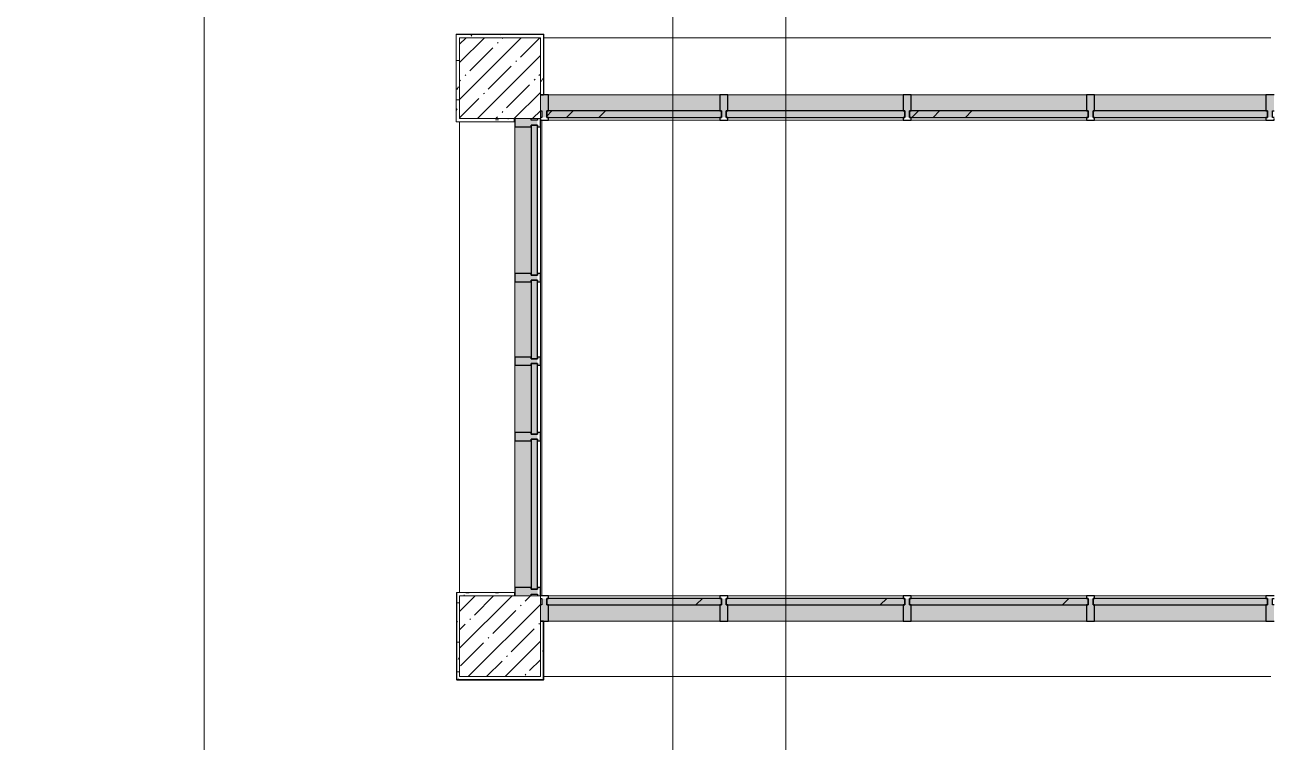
# Model space of a CAD drawing. Header units: millimetres. Extents: x 3914 to 443608, y -156176 to 78197.
# Drawn here: x 386270 to 393969, y -131232 to -126798 of the extents above; entities that cross this region are included whole.
import ezdxf

# ---------------------------------------------------------------- set-up
doc = ezdxf.new("R2010")
doc.units = ezdxf.units.MM
doc.layers.add('A-AREA-PATT-3', color=7, linetype='Continuous', lineweight=5, true_color=0xe6fae8, transparency=1)
for name, color, linetype, lineweight in [('A-FLOR', 7, 'Continuous', 9), ('A-GLAZ-CURT', 7, 'Continuous', 9), ('A-GLAZ-CURT-1', 7, 'Continuous', 5), ('A-GLAZ-CURT-2', 7, 'Continuous', 25), ('A-GLAZ-CWMG', 7, 'Continuous', 9), ('A-GLAZ-CWMG-1', 7, 'Continuous', 25), ('A-WALL-1', 7, 'Continuous', 35), ('I-WALL', 7, 'Continuous', 5), ('S-COLS', 7, 'Continuous', 9), ('S-COLS-1', 7, 'Continuous', 5), ('Оси', 7, 'Continuous', 9)]:
    doc.layers.add(name, color=color, linetype=linetype, lineweight=lineweight)
doc.layers.add('A-WALL-FNSH-1', color=9, linetype='Continuous', lineweight=5, true_color=0x808080)
pattern_1 = [(0, (315419.7, -145976.68), (243.84, 60.96), [20.117, -162.763, 20.117, -162.763, -975.36]), (0, (315419.7, -145976.68), (243.84, 60.96), [-365.76, 20.117, -345.643, 20.117, -162.763, -426.72]), (0, (315419.7, -145976.68), (243.84, 60.96), [-914.4, 20.117, -101.803, 20.117, -284.683]), (120, (315511.14, -145946.2), (-174.71291, 180.691634), [20.117, -162.763, 20.117, -162.763, -975.36]), (120, (315511.14, -145946.2), (-174.71291, 180.691634), [-365.76, 20.117, -345.643, 20.117, -162.763, -426.72]), (120, (315511.14, -145946.2), (-174.71291, 180.691634), [-914.4, 20.117, -101.803, 20.117, -284.683]), (240, (315541.62, -145824.28), (-69.12709, -241.651634), [20.117, -162.763, 20.117, -162.763, -975.36]), (240, (315541.62, -145824.28), (-69.12709, -241.651634), [-365.76, 20.117, -345.643, 20.117, -162.763, -426.72]), (240, (315541.62, -145824.28), (-69.12709, -241.651634), [-914.4, 20.117, -101.803, 20.117, -284.683])]

# ---------------------------------------------------------------- blocks, each defined once
blk = doc.blocks.new('BSC_Колонна _Прямоугольная - 500х500-V564-Объем проектирования 3 этажа')
at = {"layer": 'S-COLS-1'}
h = blk.add_hatch(dxfattribs=at)
h.set_pattern_fill('FP_110', color=256, style=0, pattern_type=2)
h.set_pattern_definition([(45, (-73790, -15400), (-114.04925, 114.04925), []), (45, (-73675.95, -15400), (-114.04925, 114.04925), [201.613, -40.323, 6.706, -33.617])])
h.paths.add_polyline_path([(-212.5, -250), (250, -250), (250, 250), (-250, 250), (-250, -250)])
for p, q in [((250, 250), (-250, 250)), ((-250, 250), (-250, -250)), ((250, -250), (250, 250)), ((-250, -250), (250, -250))]:
    blk.add_line(p, q, dxfattribs=at)
blk = doc.blocks.new('Системная панель - Стекло - 40мм-23562586-Объем проектирования 3 этажа')
at = {"layer": 'A-GLAZ-CURT-2'}
for p, q in [((464.2, 0), (-464.2, 0)), ((-464.2, 0), (-464.2, -40)), ((-464.2, -40), (464.2, -40)), ((464.2, -40), (464.2, 0))]:
    blk.add_line(p, q, dxfattribs=at)
blk = doc.blocks.new('Системная панель - Стекло - 40мм-24234994-Объем проектирования 3 этажа')
at = {"layer": 'A-GLAZ-CURT-2'}
for p, q in [((243.3, 0), (-243.3, 0)), ((-243.3, 0), (-243.3, -40)), ((243.3, -40), (243.3, 0)), ((-243.3, -40), (243.3, -40))]:
    blk.add_line(p, q, dxfattribs=at)
blk = doc.blocks.new('Прямоугольный импост - Импост структурный с накладкой - 160мм Темный-31239176-Объем проектирования 3 этажа')
at = {"layer": 'A-GLAZ-CWMG'}
for p, q in [((73883, 17641.7), (73883, 18550)), ((74040, 17641.7), (74040, 18550))]:
    blk.add_line(p, q, dxfattribs=at)
blk = doc.blocks.new('Прямоугольный импост - Импост структурный с накладкой - 160мм Темный-31239177-Объем проектирования 3 этажа')
at = {"layer": 'A-GLAZ-CWMG'}
for p, q in [((73883, 17125), (73883, 17591.7)), ((74040, 17125), (74040, 17591.7))]:
    blk.add_line(p, q, dxfattribs=at)
blk = doc.blocks.new('Прямоугольный импост - Импост структурный с накладкой - 160мм Темный-31239202-Объем проектирования 3 этажа')
at = {"layer": 'A-GLAZ-CWMG-1'}
for p, q in [((-50, 40), (-50, 140)), ((-50, 140), (0, 140)), ((-40, 40), (-50, 40)), ((-50, -17), (-50, 0)), ((-50, 0), (-40, 0)), ((-40, 0), (-40, 40)), ((-10, 40), (-10, 0)), ((0, 40), (-10, 40)), ((-10, 0), (0, 0)), ((0, -17), (-50, -17))]:
    blk.add_line(p, q, dxfattribs=at)
blk = doc.blocks.new('Прямоугольный импост - Импост структурный с накладкой - 160мм Темный-31239205-Объем проектирования 3 этажа')
at = {"layer": 'A-GLAZ-CWMG-1'}
for p, q in [((0, 140), (-50, 140)), ((-50, 140), (-50, 40)), ((-50, 40), (-40, 40)), ((-40, 0), (-50, 0)), ((-50, 0), (-50, -17)), ((-40, 40), (-40, 0)), ((-10, 0), (-10, 40)), ((-10, 40), (0, 40)), ((0, 0), (-10, 0)), ((-50, -17), (0, -17))]:
    blk.add_line(p, q, dxfattribs=at)
blk = doc.blocks.new('Прямоугольный импост - Импост структурный с накладкой - 160мм Темный-31239180-Объем проектирования 3 этажа')
at = {"layer": 'A-GLAZ-CWMG-1'}
for p, q in [((-25, 40), (-25, 140)), ((-25, 140), (25, 140)), ((25, 140), (25, 40)), ((-15, 40), (-25, 40)), ((-25, -17), (-25, 0)), ((-25, 0), (-15, 0)), ((-15, 0), (-15, 40)), ((15, 40), (15, 0)), ((25, 40), (15, 40)), ((15, 0), (25, 0)), ((25, 0), (25, -17)), ((25, -17), (-25, -17))]:
    blk.add_line(p, q, dxfattribs=at)
blk = doc.blocks.new('BSC_Колонна _Прямоугольная - 500х500-V595-Объем проектирования 3 этажа')
at = {"layer": 'S-COLS-1'}
h = blk.add_hatch(dxfattribs=at)
h.set_pattern_fill('FP_135', color=256, style=0, pattern_type=2)
h.set_pattern_definition([(45, (-73790, -18850), (-114.04925, 114.04925), []), (45, (-73675.95, -18850), (-114.04925, 114.04925), [201.613, -40.323, 6.706, -33.617])])
h.paths.add_polyline_path([(-176.1, -250), (250, -250), (250, 250), (-250, 250), (-250, -250), (-190.9, -250)])
for p, q in [((250, 250), (-250, 250)), ((-250, 250), (-250, -250)), ((250, -250), (250, 250)), ((-250, -250), (250, -250))]:
    blk.add_line(p, q, dxfattribs=at)
blk = doc.blocks.new('Системная панель - Стекло - 40мм-24234969-Объем проектирования 3 этажа')
at = {"layer": 'A-GLAZ-CURT-1'}
h = blk.add_hatch(dxfattribs=at)
h.set_pattern_fill('FP_221', color=256, style=0, pattern_type=2)
h.set_pattern_definition([(45, (-74820, -18407), (-565.6854, 565.6854), [400, -1200]), (45, (-75220, -18607), (-565.6854, 565.6854), [1200, -400]), (45, (-74420, -18807), (-565.6854, 565.6854), [400, -1200])])
h.paths.add_polyline_path([(-540, 0), (540, 0), (540, 40), (-540, 40), (-540, 13.3)])
at = {"layer": 'A-GLAZ-CURT-2'}
for p, q in [((540, 40), (-540, 40)), ((-540, 40), (-540, 0)), ((-540, 0), (540, 0)), ((540, 0), (540, 40))]:
    blk.add_line(p, q, dxfattribs=at)
blk = doc.blocks.new('Прямоугольный импост - Импост структурный с накладкой - 160мм-23562401-Объем проектирования 3 этажа')
at = {"layer": 'A-GLAZ-CWMG'}
for p, q in [((75150, 18747), (74090, 18747)), ((75150, 18590), (74090, 18590))]:
    blk.add_line(p, q, dxfattribs=at)
blk = doc.blocks.new('Прямоугольный импост - Импост структурный с накладкой - 160мм-23618922-Объем проектирования 3 этажа')
at = {"layer": 'A-GLAZ-CWMG-1'}
for p, q in [((-50, 0), (-50, 17)), ((-50, 17), (0, 17)), ((-40, 0), (-50, 0)), ((-40, -40), (-40, 0)), ((0, 0), (-10, 0)), ((-10, 0), (-10, -40)), ((0, 17), (0, 7)), ((-50, -140), (-50, -40)), ((-50, -40), (-40, -40)), ((-10, -40), (0, -40)), ((0, -140), (-50, -140))]:
    blk.add_line(p, q, dxfattribs=at)
blk = doc.blocks.new('Прямоугольный импост - Импост структурный с накладкой - 160мм-23618923-Объем проектирования 3 этажа')
at = {"layer": 'A-GLAZ-CWMG-1'}
for p, q in [((0, 17), (-50, 17)), ((-50, 17), (-50, 0)), ((-50, 0), (-40, 0)), ((-40, 0), (-40, -40)), ((-10, -40), (-10, 0)), ((-10, 0), (0, 0)), ((0, 7), (0, 17)), ((-40, -40), (-50, -40)), ((-50, -40), (-50, -140)), ((0, -40), (-10, -40)), ((-50, -140), (0, -140))]:
    blk.add_line(p, q, dxfattribs=at)
blk = doc.blocks.new('Системная панель - Стекло - 40мм-24234970-Объем проектирования 3 этажа')
at = {"layer": 'A-GLAZ-CURT-1'}
h = blk.add_hatch(dxfattribs=at)
h.set_pattern_fill('FP_222', color=256, style=0, pattern_type=2)
h.set_pattern_definition([(45, (-77077.5, -18407), (-565.6854, 565.6854), [400, -1200]), (45, (-77477.5, -18607), (-565.6854, 565.6854), [1200, -400]), (45, (-76677.5, -18807), (-565.6854, 565.6854), [400, -1200])])
h.paths.add_polyline_path([(-542.5, 0), (552.5, 0), (552.5, 40), (-552.5, 40), (-552.5, 0)])
at = {"layer": 'A-GLAZ-CURT-2'}
for p, q in [((552.5, 40), (-552.5, 40)), ((-552.5, 40), (-552.5, 0)), ((-552.5, 0), (552.5, 0)), ((552.5, 0), (552.5, 40))]:
    blk.add_line(p, q, dxfattribs=at)
blk = doc.blocks.new('Прямоугольный импост - Импост структурный с накладкой - 160мм-23562410-Объем проектирования 3 этажа')
at = {"layer": 'A-GLAZ-CWMG'}
for p, q in [((77420, 18747), (76335, 18747)), ((77420, 18590), (76335, 18590))]:
    blk.add_line(p, q, dxfattribs=at)
blk = doc.blocks.new('Прямоугольный импост - Импост структурный с накладкой - 160мм-23618920-Объем проектирования 3 этажа')
at = {"layer": 'A-GLAZ-CWMG-1'}
for p, q in [((-25, 0), (-25, 17)), ((-25, 17), (25, 17)), ((-15, 0), (-25, 0)), ((-15, -40), (-15, 0)), ((25, 0), (15, 0)), ((15, 0), (15, -40)), ((25, 17), (25, 0)), ((-25, -140), (-25, -40)), ((-25, -40), (-15, -40)), ((15, -40), (25, -40)), ((25, -40), (25, -140)), ((25, -140), (-25, -140))]:
    blk.add_line(p, q, dxfattribs=at)
blk = doc.blocks.new('Системная панель - Стекло - 40мм-30335137-Объем проектирования 3 этажа')
at = {"layer": 'A-GLAZ-CURT-1'}
h = blk.add_hatch(dxfattribs=at)
h.set_pattern_fill('FP_223', color=256, style=0, pattern_type=2)
h.set_pattern_definition([(45, (-74820, -15433), (-565.6854, 565.6854), [400, -1200]), (45, (-75220, -15633), (-565.6854, 565.6854), [1200, -400]), (45, (-74420, -15833), (-565.6854, 565.6854), [400, -1200])])
h.paths.add_polyline_path([(-531.8, -40), (540, -37.7), (540, 0), (-540, 0), (-540, -40), (-534.9, -40)])
at = {"layer": 'A-GLAZ-CURT-2'}
for p, q in [((540, 0), (-540, 0)), ((-540, 0), (-540, -40)), ((540, -40), (540, 0)), ((-540, -40), (540, -40))]:
    blk.add_line(p, q, dxfattribs=at)
blk = doc.blocks.new('Прямоугольный импост - Импост структурный с накладкой - 160мм-23562329-Объем проектирования 3 этажа')
at = {"layer": 'A-GLAZ-CWMG'}
for p, q in [((75150, 15650), (74090, 15650)), ((75150, 15493), (74090, 15493))]:
    blk.add_line(p, q, dxfattribs=at)
blk = doc.blocks.new('Прямоугольный импост - Импост структурный с накладкой - 160мм-30335138-Объем проектирования 3 этажа')
at = {"layer": 'A-GLAZ-CWMG-1'}
for p, q in [((-50, 40), (-50, 140)), ((-50, 140), (0, 140)), ((-40, 40), (-50, 40)), ((-50, -17), (-50, 0)), ((-50, 0), (-40, 0)), ((-40, 0), (-40, 40)), ((-10, 40), (-10, 0)), ((0, 40), (-10, 40)), ((-10, 0), (0, 0)), ((0, -17), (-50, -17))]:
    blk.add_line(p, q, dxfattribs=at)
blk = doc.blocks.new('Прямоугольный импост - Импост структурный с накладкой - 160мм-30335139-Объем проектирования 3 этажа')
at = {"layer": 'A-GLAZ-CWMG-1'}
for p, q in [((0, 140), (-50, 140)), ((-50, 140), (-50, 40)), ((-50, 40), (-40, 40)), ((-40, 0), (-50, 0)), ((-50, 0), (-50, -17)), ((-40, 40), (-40, 0)), ((-10, 0), (-10, 40)), ((-10, 40), (0, 40)), ((0, 0), (-10, 0)), ((-50, -17), (0, -17))]:
    blk.add_line(p, q, dxfattribs=at)
blk = doc.blocks.new('Системная панель - Стекло - 40мм-30335140-Объем проектирования 3 этажа')
at = {"layer": 'A-GLAZ-CURT-1'}
h = blk.add_hatch(dxfattribs=at)
h.set_pattern_fill('FP_224', color=256, style=0, pattern_type=2)
h.set_pattern_definition([(45, (-77077.5, -15433), (-565.6854, 565.6854), [400, -1200]), (45, (-77477.5, -15633), (-565.6854, 565.6854), [1200, -400]), (45, (-76677.5, -15833), (-565.6854, 565.6854), [400, -1200])])
h.paths.add_polyline_path([(-552.5, -40), (552.5, -40), (552.5, 0), (-552.5, 0)])
at = {"layer": 'A-GLAZ-CURT-2'}
for p, q in [((552.5, 0), (-552.5, 0)), ((-552.5, 0), (-552.5, -40)), ((552.5, -40), (552.5, 0)), ((-552.5, -40), (552.5, -40))]:
    blk.add_line(p, q, dxfattribs=at)
blk = doc.blocks.new('Прямоугольный импост - Импост структурный с накладкой - 160мм-23562331-Объем проектирования 3 этажа')
at = {"layer": 'A-GLAZ-CWMG'}
for p, q in [((77420, 15650), (76335, 15650)), ((77420, 15493), (76335, 15493))]:
    blk.add_line(p, q, dxfattribs=at)
blk = doc.blocks.new('Прямоугольный импост - Импост структурный с накладкой - 160мм-30335135-Объем проектирования 3 этажа')
at = {"layer": 'A-GLAZ-CWMG-1'}
for p, q in [((-25, 40), (-25, 140)), ((-25, 140), (25, 140)), ((25, 140), (25, 40)), ((-15, 40), (-25, 40)), ((-25, -17), (-25, 0)), ((-25, 0), (-15, 0)), ((-15, 0), (-15, 40)), ((15, 40), (15, 0)), ((25, 40), (15, 40)), ((15, 0), (25, 0)), ((25, 0), (25, -17)), ((25, -17), (-25, -17))]:
    blk.add_line(p, q, dxfattribs=at)
blk = doc.blocks.new('Системная панель - Стекло - 40мм-V640-Объем проектирования 3 этажа')
at = {"layer": 'A-GLAZ-CURT-2'}
for p, q in [((552.5, 40), (-552.5, 40)), ((-552.5, 40), (-552.5, 0)), ((-552.5, 0), (552.5, 0)), ((552.5, 0), (552.5, 40))]:
    blk.add_line(p, q, dxfattribs=at)
blk = doc.blocks.new('Системная панель - Стекло - 40мм-V641-Объем проектирования 3 этажа')
at = {"layer": 'A-GLAZ-CURT-1'}
h = blk.add_hatch(dxfattribs=at)
h.set_pattern_fill('FP_232', color=256, style=0, pattern_type=2)
h.set_pattern_definition([(45, (-75942.5, -15433), (-565.6854, 565.6854), [400, -1200]), (45, (-76342.5, -15633), (-565.6854, 565.6854), [1200, -400]), (45, (-75542.5, -15833), (-565.6854, 565.6854), [400, -1200])])
h.paths.add_polyline_path([(-535.4, -40), (552.5, -40), (552.5, 0), (-552.5, 0), (-552.5, -40), (-542.5, -40)])
at = {"layer": 'A-GLAZ-CURT-2'}
for p, q in [((552.5, 0), (-552.5, 0)), ((-552.5, 0), (-552.5, -40)), ((552.5, -40), (552.5, 0)), ((-552.5, -40), (552.5, -40))]:
    blk.add_line(p, q, dxfattribs=at)
blk = doc.blocks.new('Прямоугольный импост - Импост структурный с накладкой - 160мм-23562332-Объем проектирования 3 этажа')
at = {"layer": 'A-GLAZ-CWMG'}
for p, q in [((76285, 15650), (75200, 15650)), ((76285, 15493), (75200, 15493))]:
    blk.add_line(p, q, dxfattribs=at)
blk = doc.blocks.new('Прямоугольный импост - Импост структурный с накладкой - 160мм-30335136-Объем проектирования 3 этажа')
at = {"layer": 'A-GLAZ-CWMG-1'}
for p, q in [((-25, 40), (-25, 140)), ((-25, 140), (25, 140)), ((25, 140), (25, 40)), ((-15, 40), (-25, 40)), ((-25, -17), (-25, 0)), ((-25, 0), (-15, 0)), ((-15, 0), (-15, 40)), ((15, 40), (15, 0)), ((25, 40), (15, 40)), ((15, 0), (25, 0)), ((25, 0), (25, -17)), ((25, -17), (-25, -17))]:
    blk.add_line(p, q, dxfattribs=at)
blk = doc.blocks.new('Системная панель - Стекло - 40мм-V642-Объем проектирования 3 этажа')
at = {"layer": 'A-GLAZ-CURT-2'}
for p, q in [((540, 0), (-540, 0)), ((-540, 0), (-540, -40)), ((540, -40), (540, 0)), ((-540, -40), (540, -40))]:
    blk.add_line(p, q, dxfattribs=at)
blk = doc.blocks.new('Прямоугольный импост - Импост структурный с накладкой - 160мм-23562335-Объем проектирования 3 этажа')
at = {"layer": 'A-GLAZ-CWMG'}
for p, q in [((78530, 15650), (77470, 15650)), ((78530, 15493), (77470, 15493))]:
    blk.add_line(p, q, dxfattribs=at)
blk = doc.blocks.new('Системная панель - Стекло - 40мм-V643-Объем проектирования 3 этажа')
at = {"layer": 'A-GLAZ-CURT-2'}
for p, q in [((540, 40), (-540, 40)), ((-540, 40), (-540, 0)), ((-540, 0), (540, 0)), ((540, 0), (540, 40))]:
    blk.add_line(p, q, dxfattribs=at)
blk = doc.blocks.new('Системная панель - Стекло - 40мм-23562590-Объем проектирования 3 этажа')
at = {"layer": 'A-GLAZ-CURT-2'}
for p, q in [((464.2, 0), (-464.2, 0)), ((-464.2, 0), (-464.2, -40)), ((464.2, -40), (464.2, 0)), ((-464.2, -40), (464.2, -40))]:
    blk.add_line(p, q, dxfattribs=at)
blk = doc.blocks.new('Системная панель - Стекло - 40мм-24234995-Объем проектирования 3 этажа')
at = {"layer": 'A-GLAZ-CURT-1'}
h = blk.add_hatch(dxfattribs=at)
h.set_pattern_fill('FP_233', color=256, style=0, pattern_type=2)
h.set_pattern_definition([(135, (16666.7, -74223), (-565.6854, -565.6854), [400, -1200]), (135, (16866.7, -74623), (-565.6854, -565.6854), [1200, -400]), (135, (17066.7, -73823), (-565.6854, -565.6854), [400, -1200])])
h.paths.add_polyline_path([(218.3, 0), (-218.3, 0), (-218.3, -40), (218.3, -40)])
at = {"layer": 'A-GLAZ-CURT-2'}
for p, q in [((218.3, 0), (-218.3, 0)), ((-218.3, 0), (-218.3, -40)), ((218.3, -40), (218.3, 0)), ((-218.3, -40), (218.3, -40))]:
    blk.add_line(p, q, dxfattribs=at)
blk = doc.blocks.new('Прямоугольный импост - Импост структурный с накладкой - 160мм Темный-31239183-Объем проектирования 3 этажа')
at = {"layer": 'A-GLAZ-CWMG'}
for p, q in [((73883, 16658.3), (73883, 17075)), ((74040, 16658.3), (74040, 17075))]:
    blk.add_line(p, q, dxfattribs=at)

msp = doc.modelspace()

# ---------------------------------------------------------------- hatches: boundary and pattern name
at = {"layer": 'A-AREA-PATT-3'}
h = msp.add_hatch(color=256, dxfattribs=at)
h.paths.add_polyline_path([(384090.2, -134176.7), (384253.7, -134176.7), (384253.7, -134156.7), (384213.7, -134156.7), (384213.7, -134136.7), (384223.7, -134136.7), (384223.7, -134036.7), (384163.7, -134036.7), (384163.7, -134076.7), (384090.2, -134076.7), (384090.2, -134119.9)])
h.paths.add_polyline_path([(385613.7, -134176.7), (385643.7, -134176.7), (385643.7, -134136.7), (385653.7, -134136.7), (385653.7, -134176.7), (385709.2, -134176.7), (385708.7, -134076.7), (385653.7, -134076.7), (385653.7, -134036.7), (385603.7, -134036.7), (385603.7, -134136.7), (385613.7, -134136.7), (385613.7, -134156.7), (385563.7, -134156.7), (385563.7, -134176.7), (385603.7, -134176.7)])
h.paths.add_polyline_path([(398354.7, -130483.7), (399619.7, -130482.3), (399619.7, -130383.7), (399609.7, -130383.7), (399609.7, -130343.7), (394509.7, -130344), (394509.7, -130383.7), (394499.7, -130383.7), (394499.7, -130483.7), (398324.7, -130483.7)])
h.paths.add_polyline_path([(391194.4, -130483.7), (393999.7, -130482.1), (393999.7, -130383.7), (393989.7, -130383.7), (393989.7, -130343.7), (389469.7, -130344.3), (389469.7, -130383.7), (389459.7, -130383.7), (389459.7, -130483.7), (390803.6, -130483.7)])
h.paths.add_polyline_path([(389402.7, -130326.7), (389402.7, -130316.7), (389442.7, -130316.7), (389440.8, -127386.7), (389402.7, -127386.7), (389402.7, -127376.7), (389304.7, -127377.5), (389302.7, -130326.7)])
h.paths.add_polyline_path([(395764.7, -127369.7), (399609.7, -127369.7), (399609.7, -127329.7), (399619.7, -127329.7), (399619.7, -127229.7), (394499.7, -127231.3), (394499.7, -127329.7), (394509.7, -127329.7), (394509.7, -127369.7), (395754.7, -127369.7)])
h.paths.add_polyline_path([(393989.7, -127369.7), (393989.7, -127329.7), (393999.7, -127329.7), (393999.7, -127229.7), (389459.7, -127229.7), (389459.7, -127329.7), (389469.7, -127329.7), (389471.1, -127369.7), (393985.7, -127369.7)])
h.paths.add_polyline_path([(400150.2, -126856.2), (400150.2, -126845.7), (400130.2, -126845.7), (400130.2, -126856.2)])
h.paths.add_polyline_path([(400124.3, -123307.7), (400144.3, -123307.7), (400144.3, -123297.2), (400124.3, -123297.2)])
at = {"layer": 'I-WALL'}
h = msp.add_hatch(dxfattribs=at)
h.set_pattern_fill('FP_191', color=256, style=0, pattern_type=2)
h.set_pattern_definition(pattern_1)
h.paths.add_polyline_path([(388939.7, -126876.7), (389459.7, -126876.7), (389459.7, -126856.7), (388939.7, -126856.7)])
h = msp.add_hatch(dxfattribs=at)
h.set_pattern_fill('FP_191', color=256, style=0, pattern_type=2)
h.set_pattern_definition(pattern_1)
h.paths.add_polyline_path([(388942.7, -127396.7), (388959.7, -127396.7), (388959.7, -126876.7), (388939.7, -126877.5), (388939.7, -127396.7)])
h = msp.add_hatch(dxfattribs=at)
h.set_pattern_fill('FP_191', color=256, style=0, pattern_type=2)
h.set_pattern_definition(pattern_1)
h.paths.add_polyline_path([(389479.7, -127229.7), (389479.7, -126856.7), (389459.7, -126856.7), (389459.7, -127229.7), (389469.7, -127229.7)])
h = msp.add_hatch(dxfattribs=at)
h.set_pattern_fill('FP_191', color=256, style=0, pattern_type=2)
h.set_pattern_definition(pattern_1)
h.paths.add_polyline_path([(389299.7, -127396.7), (389299.7, -127376.7), (388959.7, -127376.7), (388959.7, -127396.7), (389290.7, -127396.7)])
h = msp.add_hatch(dxfattribs=at)
h.set_pattern_fill('FP_191', color=256, style=0, pattern_type=2)
h.set_pattern_definition(pattern_1)
h.paths.add_polyline_path([(388962.7, -130326.7), (389302.7, -130326.7), (389302.7, -130306.7), (388942.7, -130306.7), (388942.7, -130326.7), (388959.7, -130326.7)])
h = msp.add_hatch(dxfattribs=at)
h.set_pattern_fill('FP_191', color=256, style=0, pattern_type=2)
h.set_pattern_definition(pattern_1)
h.paths.add_polyline_path([(388942.7, -130846.7), (388962.7, -130846.7), (388962.7, -130826.7), (388959.7, -130826.7), (388959.7, -130326.7), (388942.7, -130326.7), (388942.7, -130843.7)])
h = msp.add_hatch(dxfattribs=at)
h.set_pattern_fill('FP_191', color=256, style=0, pattern_type=2)
h.set_pattern_definition(pattern_1)
h.paths.add_polyline_path([(389479.7, -130826.7), (389479.7, -130483.7), (389459.7, -130483.7), (389459.7, -130826.7), (389469.7, -130826.7)])

# ---------------------------------------------------------------- linework, layer by layer
at = {"layer": 'A-FLOR'}
for p, q in [((389479.7, -126856.7), (388939.7, -126856.7)), ((388939.7, -126856.7), (388939.7, -127396.7)), ((389479.7, -127229.7), (389479.7, -126856.7)), ((389479.7, -126876.7), (393979.7, -126876.7)), ((393949.7, -127229.7), (389509.7, -127229.7)), ((388939.7, -127396.7), (389302.7, -127396.7)), ((388959.7, -130306.7), (388959.7, -127396.7)), ((389302.7, -127396.7), (389302.7, -128851.7)), ((389469.7, -127386.7), (389469.7, -130326.7)), ((389302.7, -128853.5), (389302.7, -130276.7)), ((389302.7, -130306.7), (388942.7, -130306.7)), ((388942.7, -130306.7), (388942.7, -130843.7)), ((389480.7, -130843.7), (389480.7, -130483.7)), ((389480.7, -130483.7), (393949.7, -130483.7)), ((393979.7, -130826.7), (389480.7, -130826.7))]:
    msp.add_line(p, q, dxfattribs=at)
at = {"layer": 'A-WALL-1'}
for p, q in [((389459.7, -127229.7), (389479.7, -127229.7)), ((388939.7, -127396.7), (388939.7, -127396.7)), ((389299.7, -127396.7), (389299.7, -127376.7)), ((389302.7, -130326.7), (389302.7, -130306.7)), ((389479.7, -130483.7), (389459.7, -130483.7)), ((389479.7, -130846.7), (389479.7, -130483.7)), ((388942.7, -130843.7), (388942.7, -130846.7)), ((388942.7, -130846.7), (389479.7, -130846.7))]:
    msp.add_line(p, q, dxfattribs=at)
at = {"layer": 'A-WALL-FNSH-1'}
for p, q in [((389480.7, -126855.7), (388938.7, -126855.7)), ((388938.7, -126855.7), (388938.7, -127397.7)), ((389480.7, -127229.7), (389480.7, -126855.7)), ((389479.7, -127229.7), (389480.7, -127229.7)), ((388938.7, -127397.7), (389304.7, -127397.7)), ((389304.7, -127396.7), (389302.7, -127396.7)), ((389304.7, -127397.7), (389304.7, -127396.7)), ((388941.7, -130305.7), (388941.7, -130847.7)), ((389302.7, -130305.7), (388941.7, -130305.7)), ((389302.7, -130306.7), (389302.7, -130305.7)), ((389480.7, -130483.7), (389479.7, -130483.7)), ((388941.7, -130847.7), (389480.7, -130847.7)), ((389480.7, -130847.7), (389480.7, -130843.7))]:
    msp.add_line(p, q, dxfattribs=at)
at = {"layer": 'Оси'}
for points in [[(390979.7, -147882.9), (390979.7, -142882.9), (390979.7, -123398.6), (390979.7, -118398.6)], [(387379.7, -147882.9), (387379.7, -142882.9), (387379.7, -123578.6), (387379.7, -118578.6)], [(390279.7, -147882.9), (390279.7, -142882.9), (390279.7, -123578.6), (390279.7, -118578.6)]]:
    msp.add_lwpolyline(points, dxfattribs=at)

# ---------------------------------------------------------------- block references
at = {"layer": 'A-GLAZ-CURT'}
for name, p in [('Системная панель - Стекло - 40мм-24234969-Объем проектирования 3 этажа', (390039.7, -127369.7)), ('Системная панель - Стекло - 40мм-V640-Объем проектирования 3 этажа', (391162.2, -127369.7)), ('Системная панель - Стекло - 40мм-24234970-Объем проектирования 3 этажа', (392297.2, -127369.7)), ('Системная панель - Стекло - 40мм-V643-Объем проектирования 3 этажа', (393419.7, -127369.7)), ('Системная панель - Стекло - 40мм-30335137-Объем проектирования 3 этажа', (390039.7, -130343.7)), ('Системная панель - Стекло - 40мм-V641-Объем проектирования 3 этажа', (391162.2, -130343.7)), ('Системная панель - Стекло - 40мм-30335140-Объем проектирования 3 этажа', (392297.2, -130343.7)), ('Системная панель - Стекло - 40мм-V642-Объем проектирования 3 этажа', (393419.7, -130343.7))]:
    msp.add_blockref(name, p, dxfattribs=at)
at = {"layer": 'A-GLAZ-CURT', "rotation": 269.9999999999998}
for name, p in [('Системная панель - Стекло - 40мм-23562586-Объем проектирования 3 этажа', (389442.7, -127880.8)), ('Системная панель - Стекло - 40мм-24234994-Объем проектирования 3 этажа', (389442.7, -128618.3)), ('Системная панель - Стекло - 40мм-24234995-Объем проектирования 3 этажа', (389442.7, -129110)), ('Системная панель - Стекло - 40мм-23562590-Объем проектирования 3 этажа', (389442.7, -129822.5))]:
    msp.add_blockref(name, p, dxfattribs=at)
at = {"layer": 'A-GLAZ-CWMG'}
for name, p, rotation in [('Прямоугольный импост - Импост структурный с накладкой - 160мм-23618923-Объем проектирования 3 этажа', (389459.7, -127369.7), 180), ('Прямоугольный импост - Импост структурный с накладкой - 160мм Темный-31239205-Объем проектирования 3 этажа', (389442.7, -127376.7), 89.99999999999984), ('Прямоугольный импост - Импост структурный с накладкой - 160мм-30335139-Объем проектирования 3 этажа', (389459.7, -130343.7), 180)]:
    msp.add_blockref(name, p, dxfattribs=dict(at, rotation=rotation))
for name, p in [('Прямоугольный импост - Импост структурный с накладкой - 160мм-23562401-Объем проектирования 3 этажа', (315419.7, -145976.7)), ('Прямоугольный импост - Импост структурный с накладкой - 160мм-23562410-Объем проектирования 3 этажа', (314284.7, -145976.7)), ('Прямоугольный импост - Импост структурный с накладкой - 160мм-23562410-Объем проектирования 3 этажа', (315419.7, -145976.7)), ('Прямоугольный импост - Импост структурный с накладкой - 160мм-23562401-Объем проектирования 3 этажа', (318799.7, -145976.7)), ('Прямоугольный импост - Импост структурный с накладкой - 160мм Темный-31239176-Объем проектирования 3 этажа', (315419.7, -145976.7)), ('Прямоугольный импост - Импост структурный с накладкой - 160мм Темный-31239177-Объем проектирования 3 этажа', (315419.7, -145976.7)), ('Прямоугольный импост - Импост структурный с накладкой - 160мм Темный-31239183-Объем проектирования 3 этажа', (315419.7, -145976.7)), ('Прямоугольный импост - Импост структурный с накладкой - 160мм Темный-31239176-Объем проектирования 3 этажа', (315419.7, -147918.3)), ('Прямоугольный импост - Импост структурный с накладкой - 160мм-23562329-Объем проектирования 3 этажа', (315419.7, -145976.7)), ('Прямоугольный импост - Импост структурный с накладкой - 160мм-23562332-Объем проектирования 3 этажа', (315419.7, -145976.7)), ('Прямоугольный импост - Импост структурный с накладкой - 160мм-23562331-Объем проектирования 3 этажа', (315419.7, -145976.7)), ('Прямоугольный импост - Импост структурный с накладкой - 160мм-23562335-Объем проектирования 3 этажа', (315419.7, -145976.7))]:
    msp.add_blockref(name, p, dxfattribs=at)
at = {"layer": 'A-GLAZ-CWMG', "extrusion": (0, 0, -1)}
for name, p, rotation in [('Прямоугольный импост - Импост структурный с накладкой - 160мм-23618920-Объем проектирования 3 этажа', (-390594.7, -127369.7), 180), ('Прямоугольный импост - Импост структурный с накладкой - 160мм-23618920-Объем проектирования 3 этажа', (-391729.7, -127369.7), 180), ('Прямоугольный импост - Импост структурный с накладкой - 160мм-23618920-Объем проектирования 3 этажа', (-392864.7, -127369.7), 180), ('Прямоугольный импост - Импост структурный с накладкой - 160мм-23618922-Объем проектирования 3 этажа', (-393999.7, -127369.7), 180), ('Прямоугольный импост - Импост структурный с накладкой - 160мм Темный-31239180-Объем проектирования 3 этажа', (-389442.7, -128360), 270.0000000000002), ('Прямоугольный импост - Импост структурный с накладкой - 160мм Темный-31239180-Объем проектирования 3 этажа', (-389442.7, -128876.7), 270.0000000000002), ('Прямоугольный импост - Импост структурный с накладкой - 160мм Темный-31239180-Объем проектирования 3 этажа', (-389442.7, -129343.3), 270.0000000000002), ('Прямоугольный импост - Импост структурный с накладкой - 160мм Темный-31239202-Объем проектирования 3 этажа', (-389442.7, -130326.7), 270.0000000000002), ('Прямоугольный импост - Импост структурный с накладкой - 160мм-30335136-Объем проектирования 3 этажа', (-390594.7, -130343.7), 180), ('Прямоугольный импост - Импост структурный с накладкой - 160мм-30335135-Объем проектирования 3 этажа', (-391729.7, -130343.7), 180), ('Прямоугольный импост - Импост структурный с накладкой - 160мм-30335136-Объем проектирования 3 этажа', (-392864.7, -130343.7), 180), ('Прямоугольный импост - Импост структурный с накладкой - 160мм-30335138-Объем проектирования 3 этажа', (-393999.7, -130343.7), 180)]:
    msp.add_blockref(name, p, dxfattribs=dict(at, rotation=rotation))
at = {"layer": 'S-COLS'}
for name, p in [('BSC_Колонна _Прямоугольная - 500х500-V595-Объем проектирования 3 этажа', (389209.7, -127126.7)), ('BSC_Колонна _Прямоугольная - 500х500-V564-Объем проектирования 3 этажа', (389209.7, -130576.7))]:
    msp.add_blockref(name, p, dxfattribs=at)

doc.saveas('drawing.dxf')
